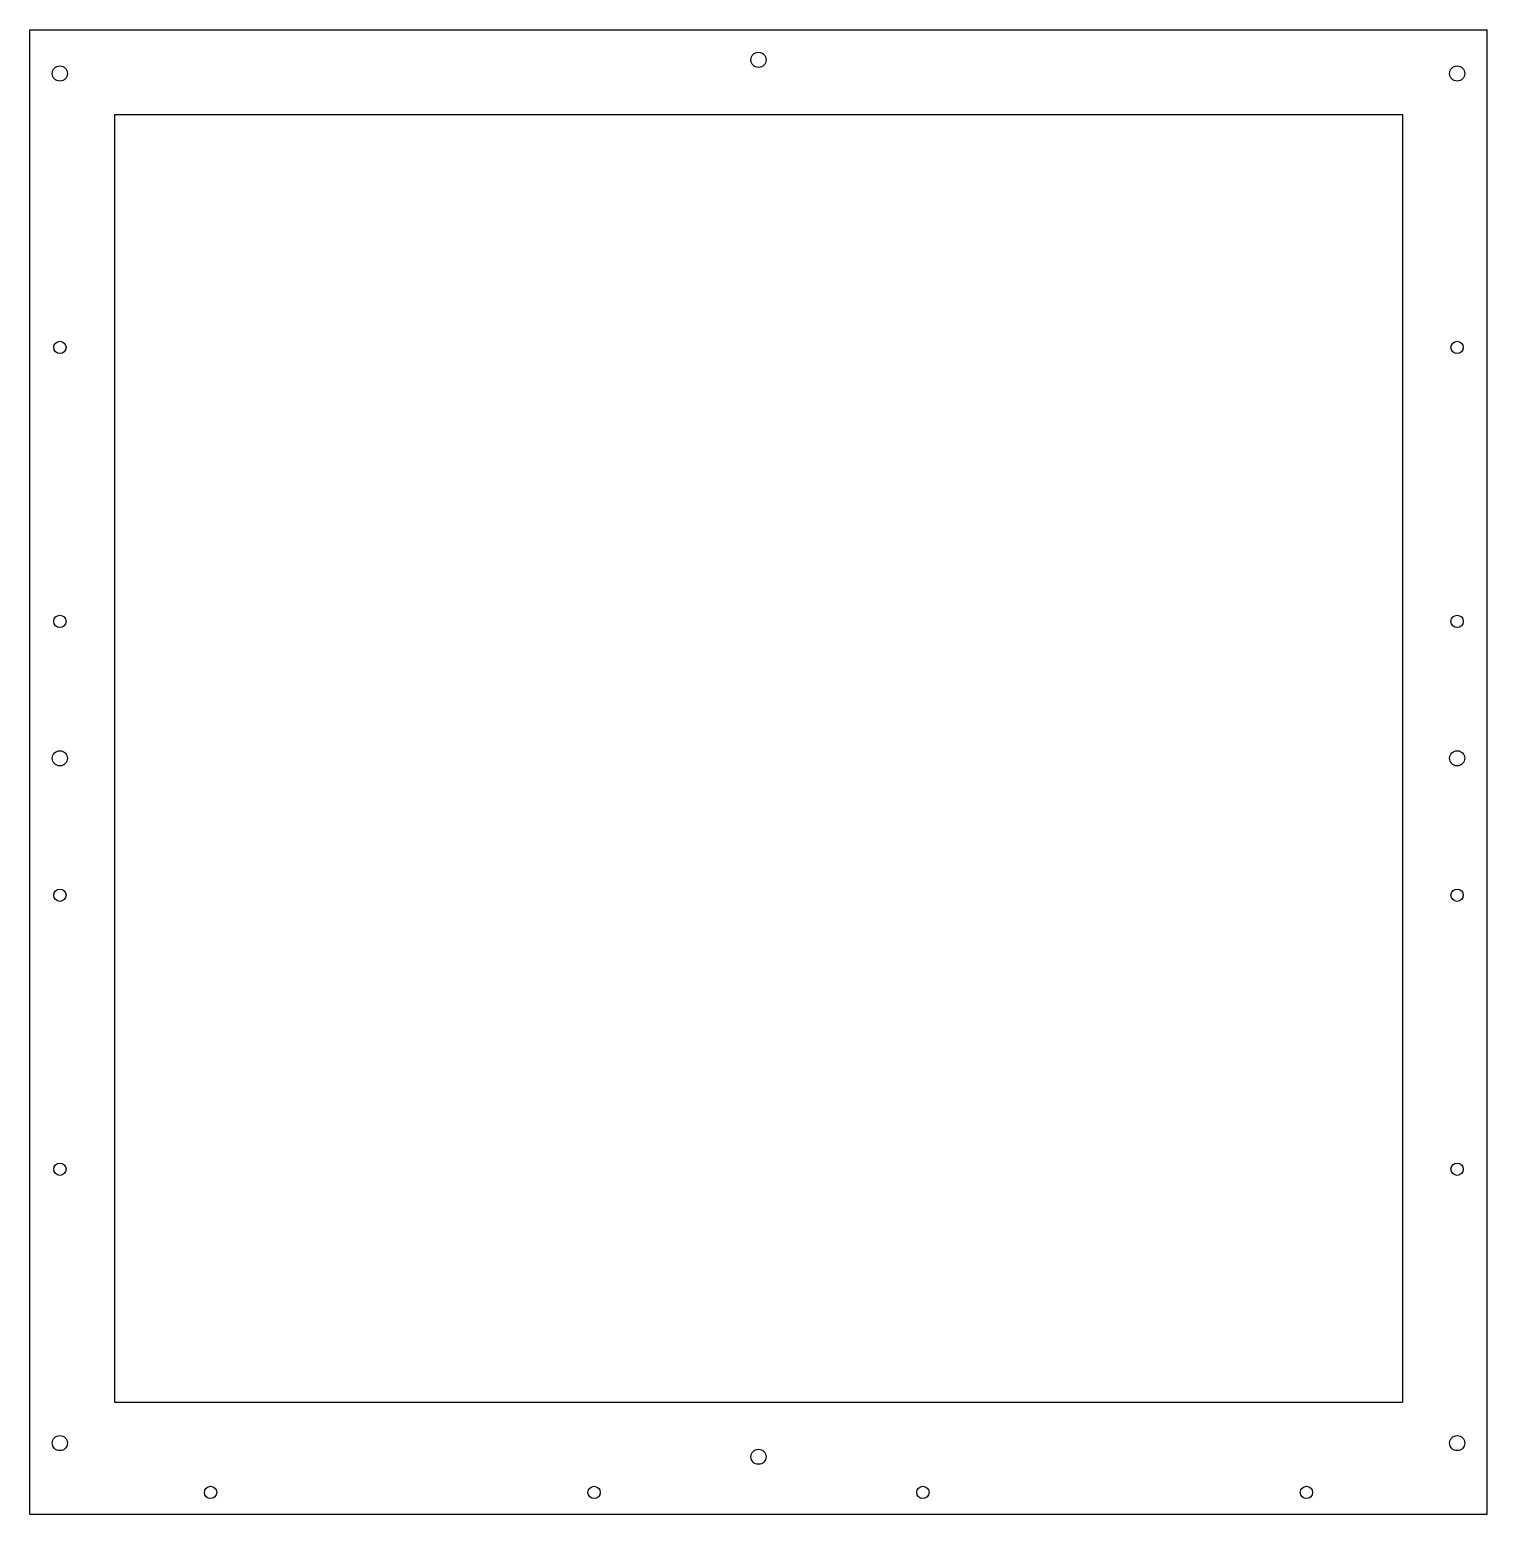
# Model space of a CAD drawing. Header units: millimetres. Extents: x 0 to 532, y 0 to 542.
import ezdxf

# ---------------------------------------------------------------- set-up
doc = ezdxf.new("R2010")
doc.units = ezdxf.units.MM

msp = doc.modelspace()

# ---------------------------------------------------------------- linework, layer by layer
at = {"layer": 'CAD_FACE'}
for p, q in [((0, 0), (0, 542)), ((0, 542), (532, 542)), ((532, 0), (532, 542)), ((31, 511), (501, 511)), ((31, 511), (31, 41)), ((501, 511), (501, 41)), ((31, 41), (501, 41)), ((0, 0), (532, 0))]:
    msp.add_line(p, q, dxfattribs=at)
for centre, radius in [((266, 531), 2.75), ((11, 526), 2.75), ((521, 526), 2.75), ((11, 426), 2.25), ((521, 426), 2.25), ((11, 326), 2.25), ((521, 326), 2.25), ((11, 276), 2.75), ((521, 276), 2.75), ((11, 226), 2.25), ((521, 226), 2.25), ((11, 126), 2.25), ((521, 126), 2.25), ((11, 26), 2.75), ((521, 26), 2.75), ((266, 21), 2.75), ((66, 8), 2.25), ((206, 8), 2.25), ((326, 8), 2.25), ((466, 8), 2.25)]:
    msp.add_circle(centre, radius, dxfattribs=at)

doc.saveas('drawing.dxf')
